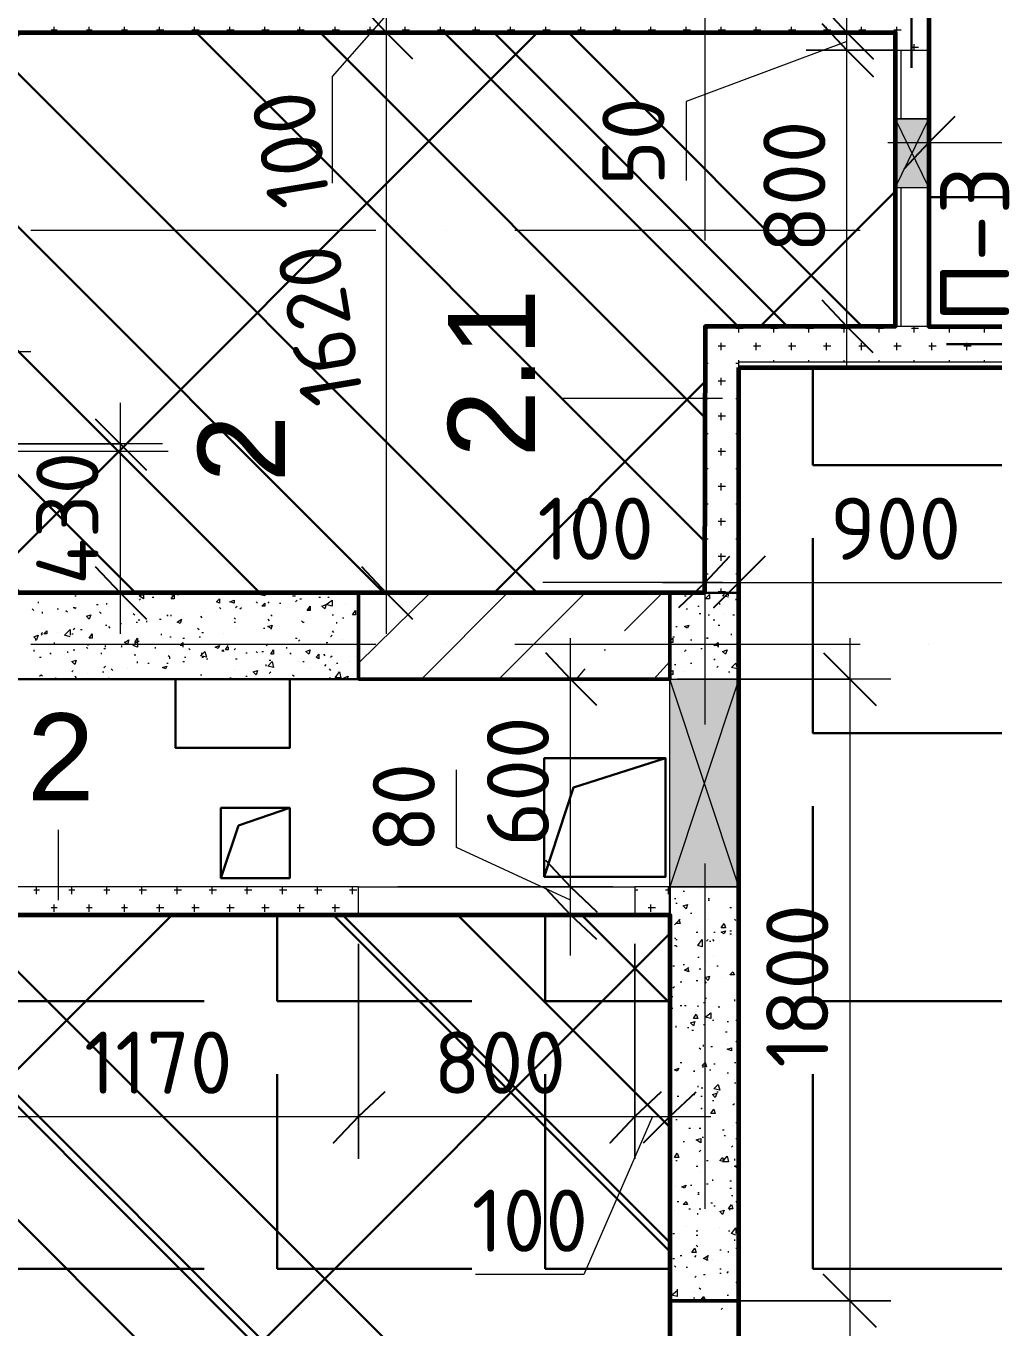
# Model space of a CAD drawing. Header units: millimetres. Extents: x -84737 to 172119, y -43083 to 59399.
# Drawn here: x 42692 to 45494, y 47901 to 51668 of the extents above; entities that cross this region are included whole.
import ezdxf

# ---------------------------------------------------------------- set-up
doc = ezdxf.new("R2010")
doc.units = ezdxf.units.MM
for name, color, linetype, lineweight in [('10) Плитка КР-3 300х300', 40, 'Continuous', 30), ('14) Плитка стены СТ-5.1', 3, 'Continuous', 60), ('17) Краска СТ-3.1 стена', 6, 'Continuous', 60), ('19) Краска ПТ-5 потолок', 161, 'Continuous', 30), ('20) Шпакл. баз. фин Стена', 40, 'Continuous', 60), ('22) Шпакл. баз. фин. Потолок', 102, 'Continuous', 30), ('3) Плинутс ПЛ-1', 6, 'Continuous', 30), ('9) Плитка КР-2 600х600', 110, 'Continuous', 30)]:
    doc.layers.add(name, color=color, linetype=linetype, lineweight=lineweight)
for name, color, linetype in [('PDF _Двери', 7, 'Continuous'), ('PDF _Марки', 7, 'Continuous'), ('PDF _Несущие колонны', 7, 'Continuous'), ('PDF _Обобщенные модели', 7, 'Continuous'), ('PDF _Обозначения', 7, 'Continuous'), ('PDF _Окна', 7, 'Continuous'), ('PDF _Оси', 7, 'Continuous'), ('PDF _Перекрытия', 7, 'Continuous'), ('PDF _Размеры-100', 7, 'Continuous'), ('PDF _Стены', 7, 'Continuous'), ('PDF _Текст', 7, 'Continuous'), ('PDF _Элементы узлов', 7, 'Continuous')]:
    doc.layers.add(name, color=color, linetype=linetype)
doc.styles.add('PDF GOSTCommon', font='arial.ttf')
doc.styles.add('PDF ISOCPEUR', font='isocpeur.ttf')
pattern_1 = [(0, (0, 0), (0, 775.335), [563.88, -211.455]), (90, (0, 0), (-775.335, 5e-14), [563.88, -211.455])]

msp = doc.modelspace()

# ---------------------------------------------------------------- hatches: boundary and pattern name
at = {"layer": '10) Плитка КР-3 300х300'}
h = msp.add_hatch(dxfattribs=at)
h.set_pattern_fill('ANGLE', color=256, scale=111)
h.set_pattern_definition(pattern_1)
h.paths.add_polyline_path([(47206.2, 50679.7), (44755.2, 50679.7), (44755.2, 45879.3), (46926.8, 45879.3), (46926.8, 46057.1), (47206.2, 46057.1)])
h.paths.add_polyline_path([(47206.2, 52876.7), (45305.5, 52876.7), (45305.5, 50798.3), (47206.2, 50798.3)])
h.paths.add_polyline_path([(50948.3, 52876.7), (47206.2, 52876.7), (47206.2, 51479.8), (50948.3, 51479.8)])
h.paths.add_polyline_path([(47544.8, 52978.3), (45305.5, 52978.3), (45305.5, 52876.7), (47544.8, 52876.7)])
h.paths.add_polyline_path([(52345.3, 55179.6), (50948.3, 55179.6), (50948.3, 45879.3), (52345.3, 45879.3)])
h.paths.add_polyline_path([(55905.4, 56678.2), (53695.7, 56678.2), (53695.7, 56504.6), (52197.1, 56504.6), (52197.1, 56678.2), (50948.3, 56678.2), (50948.3, 55179.6), (55808, 55179.6), (55808, 55327.8), (55905.4, 55327.8)])
h.paths.add_polyline_path([(55808, 52876.7), (55507.5, 52876.7), (55507.5, 51780.4), (54406.8, 51780.4), (54406.8, 52876.7), (54262.9, 52876.7), (53145.3, 52876.7), (53145.3, 51678.8), (52446.9, 51678.8), (52446.9, 50679.7), (52548.5, 50679.7), (52548.5, 49879.7), (55808, 49879.7)])
at = {"layer": '19) Краска ПТ-5 потолок'}
h = msp.add_hatch(dxfattribs=at)
h.set_pattern_fill('ANSI34', color=256, scale=80, angle=90)
h.paths.add_polyline_path([(42206.8, 51649.1), (45208.1, 51649.1), (45208.1, 50798.3), (44657.8, 50798.3), (44655.7, 50027.8), (42587.8, 50027.8), (42587.8, 50459.6), (42257.6, 50459.6), (42257.6, 50679.7), (42208.3, 50679.7)])
h = msp.add_hatch(dxfattribs=at)
h.set_pattern_fill('ANSI34', color=256, scale=80, angle=90)
h.paths.add_polyline_path([(22027.2, 47077.3), (10407.1, 47077.3), (10407.1, 45159.6), (12786.1, 45159.6), (12786.1, 44579.7), (22027.2, 44579.7)])
h.paths.add_polyline_path([(26785.3, 47077.3), (24503.6, 47077.3), (22027.2, 47077.3), (22027.2, 43580.7), (26785.3, 43580.7)])
h.paths.add_polyline_path([(34714, 47077.3), (26785.3, 47077.3), (26785.3, 44579.7), (34714, 44579.7)])
h.paths.add_polyline_path([(30256.5, 49778.1), (24503.6, 49778.1), (24503.6, 47077.3), (30256.5, 47077.3)])
h.paths.add_polyline_path([(44556.2, 47077.3), (39984.4, 47077.3), (34904.5, 47077.3), (34904.5, 44579.7), (44556.2, 44579.7)])
h.paths.add_polyline_path([(44556.2, 49096.5), (41457.5, 49096.5), (41457.5, 49778.1), (39984.4, 49778.1), (39984.4, 47077.3), (44556.2, 47077.3)])
at = {"layer": '22) Шпакл. баз. фин. Потолок'}
h = msp.add_hatch(dxfattribs=at)
h.set_pattern_fill('ANSI37', color=256, scale=333)
h.paths.add_polyline_path([(42206.8, 51649.1), (45208.1, 51649.1), (45208.1, 50798.3), (44657.8, 50798.3), (44655.7, 50027.8), (42587.8, 50027.8), (42587.8, 50459.6), (42257.6, 50459.6), (42257.6, 50679.7), (42208.3, 50679.7)])
h = msp.add_hatch(dxfattribs=at)
h.set_pattern_fill('ANSI37', color=256, scale=333)
h.paths.add_polyline_path([(22027.2, 47077.3), (10407.1, 47077.3), (10407.1, 45159.6), (12786.1, 45159.6), (12786.1, 44579.7), (22027.2, 44579.7)])
h.paths.add_polyline_path([(26785.3, 47077.3), (24503.6, 47077.3), (22027.2, 47077.3), (22027.2, 43580.7), (26785.3, 43580.7)])
h.paths.add_polyline_path([(34714, 47077.3), (26785.3, 47077.3), (26785.3, 44579.7), (34714, 44579.7)])
h.paths.add_polyline_path([(30256.5, 49778.1), (24503.6, 49778.1), (24503.6, 47077.3), (30256.5, 47077.3)])
h.paths.add_polyline_path([(44556.2, 47077.3), (39984.4, 47077.3), (34904.5, 47077.3), (34904.5, 44579.7), (44556.2, 44579.7)])
h.paths.add_polyline_path([(44556.2, 49096.5), (41457.5, 49096.5), (41457.5, 49778.1), (39984.4, 49778.1), (39984.4, 47077.3), (44556.2, 47077.3)])
at = {"layer": '9) Плитка КР-2 600х600'}
h = msp.add_hatch(dxfattribs=at)
h.set_pattern_fill('ANGLE', color=256, scale=111)
h.set_pattern_definition(pattern_1)
h.paths.add_polyline_path([(22027.2, 47077.3), (10407.1, 47077.3), (10407.1, 45159.6), (12786.1, 45159.6), (12786.1, 44579.7), (22027.2, 44579.7)])
h.paths.add_polyline_path([(26785.3, 47077.3), (24503.6, 47077.3), (22027.2, 47077.3), (22027.2, 43580.7), (26785.3, 43580.7)])
h.paths.add_polyline_path([(34714, 47077.3), (26785.3, 47077.3), (26785.3, 44579.7), (34714, 44579.7)])
h.paths.add_polyline_path([(30256.5, 49778.1), (24503.6, 49778.1), (24503.6, 47077.3), (30256.5, 47077.3)])
h.paths.add_polyline_path([(44556.2, 47077.3), (39984.4, 47077.3), (34904.5, 47077.3), (34904.5, 44579.7), (44556.2, 44579.7)])
h.paths.add_polyline_path([(44556.2, 49096.5), (41457.5, 49096.5), (41457.5, 49778.1), (39984.4, 49778.1), (39984.4, 47077.3), (44556.2, 47077.3)])

# ---------------------------------------------------------------- linework, layer by layer
at = {"layer": '10) Плитка КР-3 300х300'}
for points in [[(45305.5, 50798.3), (47206.2, 50798.3), (47206.2, 52876.7), (45305.5, 52876.7)], [(44755.2, 50679.7), (47206.2, 50679.7), (47206.2, 45879.3), (44755.2, 45879.3)]]:
    msp.add_lwpolyline(points, close=True, dxfattribs=at)
at = {"layer": '14) Плитка стены СТ-5.1'}
msp.add_lwpolyline([(47206.2, 52876.7), (45305.5, 52876.7), (45305.5, 50798.3), (47206.2, 50798.3), (47206.2, 51479.8)], dxfattribs=at)
for points in [[(42206.8, 51649.1), (45208.1, 51649.1), (45208.1, 50798.3), (44657.8, 50798.3), (44655.7, 50027.8), (42587.8, 50027.8), (42587.8, 50459.6), (42257.6, 50459.6), (42257.6, 50679.7), (42208.3, 50679.7)], [(44755.2, 50679.7), (47206.2, 50679.7), (47206.2, 45879.3), (44755.2, 45879.3)]]:
    msp.add_lwpolyline(points, close=True, dxfattribs=at)
at = {"layer": '17) Краска СТ-3.1 стена'}
msp.add_lwpolyline([(41355.9, 49778.1), (41457.5, 49778.1), (41457.5, 49096.5), (44556.2, 49096.5), (44556.2, 45680.3)], dxfattribs=at)
at = {"layer": '20) Шпакл. баз. фин Стена'}
msp.add_lwpolyline([(41355.9, 49778.1), (41457.5, 49778.1), (41457.5, 49096.5), (44556.2, 49096.5), (44556.2, 45680.3)], dxfattribs=at)
at = {"layer": '3) Плинутс ПЛ-1'}
msp.add_lwpolyline([(41355.9, 49778.1), (41457.5, 49778.1), (41457.5, 49096.5), (44556.2, 49096.5), (44556.2, 45680.3)], dxfattribs=at)
at = {"layer": '9) Плитка КР-2 600х600'}
for points in [[(41457.5, 49778.1), (39984.4, 49778.1), (39984.4, 47077.3), (44556.2, 47077.3), (44556.2, 49096.5)], [(41457.5, 49778.1), (41457.5, 49096.5), (44556.2, 49096.5)]]:
    msp.add_lwpolyline(points, dxfattribs=at)
at = {"layer": 'PDF _Двери', "lineweight": 18}
for points in [[(45225, 51399.4), (45225, 51598.3), (45305.5, 51598.3), (45305.5, 51399.4)], [(45305.5, 51200.4), (45305.5, 50798.3), (45225, 50798.3), (45225, 51200.4)]]:
    msp.add_lwpolyline(points, dxfattribs=at)
msp.add_lwpolyline([(43654.5, 49176.9), (44454.6, 49176.9), (44454.6, 49096.5), (43654.5, 49096.5)], close=True, dxfattribs=at)
at = {"layer": 'PDF _Марки', "lineweight": 9}
for points in [[(44708.6, 50590.8), (44247.2, 50590.8)], [(42545.4, 50438.4), (43104.2, 50438.4)], [(42786.7, 49138.8), (42786.7, 49342)]]:
    msp.add_lwpolyline(points, dxfattribs=at)
at = {"layer": 'PDF _Несущие колонны', "lineweight": 9}
for points in [[(43654.5, 49824.6), (43862, 50027.8)], [(43836.6, 49778.1), (44086.3, 50027.8)], [(44060.9, 49778.1), (44310.7, 50027.8)], [(44425, 49917.7), (44535, 50027.8)], [(44365.7, 49862.7), (44369.9, 49862.7)], [(44285.3, 49778.1), (44310.7, 49807.7)], [(44509.6, 49778.1), (44556.2, 49828.9)], [(44704.4, 47953.6), (44708.6, 47957.8)]]:
    msp.add_lwpolyline(points, dxfattribs=at)
at = {"layer": 'PDF _Несущие колонны', "lineweight": 50}
for points in [[(43654.5, 49778.1), (44556.2, 49778.1), (44556.2, 50027.8), (43654.5, 50027.8)], [(44755.2, 47077.3), (44755.2, 47978.9), (44556.2, 47978.9), (44556.2, 47077.3)]]:
    msp.add_lwpolyline(points, close=True, dxfattribs=at)
at = {"layer": 'PDF _Обобщенные модели', "lineweight": 30}
for points in [[(45254.7, 51826.9), (45254.7, 51547.5)], [(46605.1, 50747.5), (45356.3, 50747.5)], [(44543.5, 49549.5), (44192.1, 49549.5), (44192.1, 49206.6), (44543.5, 49206.6), (44543.5, 49549.5), (44276.8, 49464.8), (44192.1, 49206.6)], [(43455.6, 49405.5), (43256.6, 49405.5), (43256.6, 49202.3), (43455.6, 49202.3), (43455.6, 49405.5), (43307.4, 49354.7), (43256.6, 49202.3)]]:
    msp.add_lwpolyline(points, dxfattribs=at)
at = {"layer": 'PDF _Обозначения', "lineweight": 9}
for points in [[(43654.5, 50662.8), (43654.5, 50662.8)], [(44856.8, 49066.9), (44856.8, 49066.9)]]:
    msp.add_lwpolyline(points, dxfattribs=at)
at = {"layer": 'PDF _Окна', "color": 8, "true_color": 0x808080, "transparency": 33554559}
for points in [[(45305.5, 51200.4), (45305.5, 51399.4), (45208.1, 51200.4)], [(45305.5, 51399.4), (45208.1, 51200.4), (45208.1, 51399.4)], [(44556.2, 49778.1), (44556.2, 49176.9), (44755.2, 49778.1)], [(44556.2, 49176.9), (44755.2, 49778.1), (44755.2, 49176.9)]]:
    msp.add_solid(points, dxfattribs=at)
at = {"layer": 'PDF _Оси', "lineweight": 9}
for points in [[(44657.8, 51048), (44657.8, 52047)], [(42706.3, 51077.6), (43705.3, 51077.6)], [(43908.5, 51077.6), (43908.5, 51077.6)], [(44107.5, 51077.6), (45106.5, 51077.6)], [(45305.5, 51077.6), (45305.5, 51077.6)], [(44657.8, 50844.8), (44657.8, 50844.8)], [(44657.8, 49646.8), (44657.8, 50645.9)], [(42706.3, 49879.7), (43705.3, 49879.7)], [(43908.5, 49879.7), (43908.5, 49879.7)], [(44107.5, 49879.7), (45106.5, 49879.7)], [(45305.5, 49879.7), (45305.5, 49879.7)], [(44657.8, 49447.9), (44657.8, 49447.9)], [(44657.8, 48245.6), (44657.8, 49244.7)], [(44657.8, 48046.7), (44657.8, 48046.7)]]:
    msp.add_lwpolyline(points, dxfattribs=at)
at = {"layer": 'PDF _Перекрытия', "lineweight": 30}
for points in [[(45208.1, 51598.3), (45208.1, 51399.4)], [(45208.1, 51200.4), (45208.1, 50798.3)], [(43455.6, 49778.1), (43455.6, 49579.1), (43125.4, 49579.1), (43125.4, 49778.1)]]:
    msp.add_lwpolyline(points, dxfattribs=at)
for points in [[(44192.1, 49549.5), (44543.5, 49549.5), (44543.5, 49206.6), (44192.1, 49206.6)], [(43256.6, 49405.5), (43455.6, 49405.5), (43455.6, 49202.3), (43256.6, 49202.3)]]:
    msp.add_lwpolyline(points, close=True, dxfattribs=at)
at = {"layer": 'PDF _Размеры-100', "lineweight": 9}
for points in [[(43735, 53096.9), (43735, 51746.5), (43735, 51649.1), (44238.7, 51649.1), (43616.4, 51649.1), (44238.7, 51649.1), (43735, 51649.1), (43735, 49909.3)], [(45068.4, 50679.7), (45068.4, 51598.3), (45068.4, 51649.1), (45068.4, 51746.5), (45068.4, 51848.1), (45068.4, 52800.6), (45203.9, 52800.6), (44949.9, 52800.6), (45203.9, 52800.6), (45068.4, 52800.6), (45068.4, 53096.9)], [(45305.5, 51208.9), (45305.5, 51831.2), (45305.5, 51331.6)], [(43735, 51699.9), (43578.3, 51522.1), (43578.3, 51213.1)], [(45068.4, 51623.7), (44602.8, 51450.2), (44602.8, 51221.6)], [(45186.9, 51331.6), (47324.7, 51331.6)], [(45191.2, 50798.3), (44784.8, 50798.3), (45068.4, 50798.3)], [(42134.8, 50726.3), (42706.3, 50726.3)], [(42964.5, 50578.1), (42964.5, 49909.3)], [(44535, 50057.4), (44755.2, 50057.4), (45656.8, 50057.4), (47104.6, 50057.4), (47104.6, 50557), (47104.6, 49938.9), (47104.6, 50557), (47104.6, 50057.4), (47324.7, 50057.4)], [(44657.8, 49938.9), (44657.8, 50557), (44657.8, 50057.4)], [(43087.3, 50459.6), (42465, 50459.6), (42964.5, 50459.6)], [(44708.6, 50057.4), (44501.2, 50057.4), (44187.9, 50057.4)], [(43087.3, 50027.8), (42524.3, 50027.8), (42964.5, 50027.8)], [(43616.4, 50027.8), (44238.7, 50027.8), (43735, 50027.8)], [(44268.3, 48978), (44268.3, 49176.9), (43768.8, 49176.9), (44391.1, 49176.9), (43768.8, 49176.9), (44268.3, 49176.9), (44268.3, 49896.6)], [(45076.9, 49896.6), (45076.9, 47978.9), (45076.9, 47077.3), (45076.9, 45680.3), (45076.9, 44727.9), (44577.4, 44727.9), (45195.4, 44727.9), (44577.4, 44727.9), (45076.9, 44727.9), (45076.9, 42708.6)], [(44391.1, 49778.1), (43768.8, 49778.1), (44268.3, 49778.1)], [(45195.4, 49778.1), (44577.4, 49778.1), (45076.9, 49778.1)], [(44268.3, 49138.8), (43938.2, 49291.2), (43938.2, 49515.6)], [(44391.1, 49096.5), (43768.8, 49096.5), (44268.3, 49096.5)], [(41334.7, 48512.3), (41537.9, 48512.3), (41584.5, 48512.3), (42486.2, 48512.3), (43654.5, 48512.3), (44454.6, 48512.3), (44454.6, 49011.8), (44454.6, 48389.6), (44454.6, 49011.8), (44454.6, 48512.3), (44674.7, 48512.3)], [(44556.2, 48389.6), (44556.2, 49011.8), (44556.2, 48512.3)], [(44505.4, 48512.3), (44306.4, 48055.1), (43993.2, 48055.1)]]:
    msp.add_lwpolyline(points, dxfattribs=at)
at = {"layer": 'PDF _Размеры-100', "lineweight": 25}
for points in [[(43811.2, 51572.9), (43735, 51649.1), (43663, 51725.3), (43735, 51649.1)], [(44996.5, 51725.3), (45068.4, 51649.1), (45144.6, 51572.9), (45068.4, 51649.1)], [(44996.5, 51674.5), (45068.4, 51598.3), (45144.6, 51522.1), (45068.4, 51598.3)], [(44831.4, 50133.6), (44755.2, 50057.4), (44683.2, 49985.5), (44755.2, 50057.4)], [(44196.4, 49253.1), (44268.3, 49176.9), (44344.5, 49105), (44268.3, 49176.9)], [(43730.7, 48584.3), (43654.5, 48512.3), (43582.6, 48436.1), (43654.5, 48512.3)], [(44530.8, 48584.3), (44454.6, 48512.3), (44382.6, 48436.1), (44454.6, 48512.3)], [(45153.1, 47902.8), (45076.9, 47978.9), (45000.7, 48055.1), (45076.9, 47978.9)]]:
    msp.add_lwpolyline(points, close=True, dxfattribs=at)
at = {"layer": 'PDF _Размеры-100', "lineweight": 9}
for points in [[(45068.4, 51649.1), (44568.9, 51649.1), (45191.2, 51649.1), (44568.9, 51649.1)], [(45068.4, 51598.3), (45203.9, 51598.3), (44949.9, 51598.3), (45203.9, 51598.3)], [(44755.2, 50057.4), (44755.2, 50557), (44755.2, 49938.9), (44755.2, 50557)], [(43654.5, 48512.3), (43654.5, 49011.8), (43654.5, 48389.6), (43654.5, 49011.8)], [(45076.9, 47978.9), (44577.4, 47978.9), (45195.4, 47978.9), (44577.4, 47978.9)]]:
    msp.add_lwpolyline(points, close=True, dxfattribs=at)
at = {"layer": 'PDF _Размеры-100', "lineweight": 25}
for points in [[(45233.5, 51255.4), (45305.5, 51331.6), (45381.7, 51407.8)], [(45144.6, 50722.1), (45068.4, 50798.3), (44996.5, 50874.5)], [(42892.6, 50531.6), (42964.5, 50459.6), (43040.7, 50383.4)], [(44581.6, 49985.5), (44657.8, 50057.4), (44729.8, 50133.6)], [(42892.6, 50104), (42964.5, 50027.8), (43040.7, 49951.6)], [(43663, 50104), (43735, 50027.8), (43811.2, 49951.6)], [(44344.5, 49701.9), (44268.3, 49778.1), (44196.4, 49854.3)], [(45000.7, 49854.3), (45076.9, 49778.1), (45153.1, 49701.9)], [(44344.5, 49024.5), (44268.3, 49096.5), (44196.4, 49172.7)], [(44480, 48436.1), (44556.2, 48512.3), (44632.4, 48584.3)]]:
    msp.add_lwpolyline(points, dxfattribs=at)
at = {"layer": 'PDF _Стены', "lineweight": 18}
for points in [[(45305.5, 51598.3), (45305.5, 51826.9)], [(42206.8, 51649.1), (45208.1, 51649.1), (45208.1, 51598.3), (45225, 51598.3)], [(45225, 50798.3), (44657.8, 50798.3), (44657.8, 50027.8)], [(45656.8, 50798.3), (45305.5, 50798.3)], [(44755.2, 50027.8), (44755.2, 50696.7), (45656.8, 50696.7), (45656.8, 50717.8)], [(43654.5, 49176.9), (42486.2, 49176.9)], [(44556.2, 49176.9), (44454.6, 49176.9)], [(42486.2, 49096.5), (43654.5, 49096.5)], [(44454.6, 49096.5), (44556.2, 49096.5)]]:
    msp.add_lwpolyline(points, dxfattribs=at)
at = {"layer": 'PDF _Стены', "lineweight": 9}
for points in [[(42765.6, 51657.6), (42782.5, 51657.6)], [(42774, 51649.1), (42774, 51666.1)], [(42867.2, 51657.6), (42884.1, 51657.6)], [(42875.6, 51649.1), (42875.6, 51666.1)], [(42968.8, 51657.6), (42985.7, 51657.6)], [(42977.2, 51649.1), (42977.2, 51666.1)], [(43070.4, 51657.6), (43091.5, 51657.6)], [(43078.8, 51649.1), (43078.8, 51666.1)], [(43171.9, 51657.6), (43193.1, 51657.6)], [(43180.4, 51649.1), (43180.4, 51666.1)], [(43273.5, 51657.6), (43294.7, 51657.6)], [(43282, 51649.1), (43282, 51666.1)], [(43375.1, 51657.6), (43396.3, 51657.6)], [(43383.6, 51649.1), (43383.6, 51666.1)], [(43476.7, 51657.6), (43497.9, 51657.6)], [(43485.2, 51649.1), (43485.2, 51666.1)], [(43578.3, 51657.6), (43599.5, 51657.6)], [(43586.8, 51649.1), (43586.8, 51666.1)], [(43679.9, 51657.6), (43701.1, 51657.6)], [(43688.4, 51649.1), (43688.4, 51666.1)], [(43781.5, 51657.6), (43802.7, 51657.6)], [(43790, 51649.1), (43790, 51666.1)], [(43883.1, 51657.6), (43904.3, 51657.6)], [(43891.6, 51649.1), (43891.6, 51666.1)], [(43984.7, 51657.6), (44005.9, 51657.6)], [(43993.2, 51649.1), (43993.2, 51666.1)], [(44086.3, 51657.6), (44107.5, 51657.6)], [(44094.8, 51649.1), (44094.8, 51666.1)], [(44187.9, 51657.6), (44209.1, 51657.6)], [(44196.4, 51649.1), (44196.4, 51666.1)], [(44289.5, 51657.6), (44310.7, 51657.6)], [(44298, 51649.1), (44298, 51666.1)], [(44391.1, 51657.6), (44412.3, 51657.6)], [(44399.6, 51649.1), (44399.6, 51666.1)], [(44492.7, 51657.6), (44513.9, 51657.6)], [(44501.2, 51649.1), (44501.2, 51666.1)], [(44594.3, 51657.6), (44615.5, 51657.6)], [(44602.8, 51649.1), (44602.8, 51666.1)], [(44695.9, 51657.6), (44717.1, 51657.6)], [(44704.4, 51649.1), (44704.4, 51666.1)], [(44797.5, 51657.6), (44818.7, 51657.6)], [(44806, 51649.1), (44806, 51666.1)], [(44899.1, 51657.6), (44920.3, 51657.6)], [(44907.6, 51649.1), (44907.6, 51666.1)], [(45000.7, 51657.6), (45021.9, 51657.6)], [(45009.2, 51649.1), (45009.2, 51666.1)], [(45102.3, 51657.6), (45123.4, 51657.6)], [(45110.7, 51649.1), (45110.7, 51666.1)], [(45203.9, 51657.6), (45208.1, 51657.6), (45225, 51657.6)], [(45212.3, 51644.9), (45212.3, 51666.1)], [(45305.5, 51657.6), (45305.5, 51657.6)], [(45254.7, 51606.8), (45275.8, 51606.8)], [(45263.1, 51598.3), (45263.1, 51615.3)], [(44657.8, 50794), (44666.3, 50794)], [(44746.7, 50794), (44755.2, 50794), (44767.9, 50794)], [(44755.2, 50781.3), (44755.2, 50798.3)], [(44848.3, 50794), (44869.5, 50794)], [(44856.8, 50781.3), (44856.8, 50798.3)], [(44949.9, 50794), (44971.1, 50794)], [(44958.4, 50781.3), (44958.4, 50798.3)], [(45051.5, 50794), (45072.7, 50794)], [(45060, 50781.3), (45060, 50798.3)], [(45153.1, 50794), (45174.2, 50794)], [(45161.5, 50781.3), (45161.5, 50798.3)], [(45254.7, 50794), (45275.8, 50794)], [(45263.1, 50781.3), (45263.1, 50798.3)], [(45356.3, 50794), (45377.4, 50794)], [(45364.7, 50781.3), (45364.7, 50798.3)], [(45457.9, 50794), (45479, 50794)], [(45466.3, 50781.3), (45466.3, 50798.3)], [(44704.4, 50730.5), (44704.4, 50751.7)], [(44806, 50730.5), (44806, 50751.7)], [(44907.6, 50730.5), (44907.6, 50751.7)], [(45009.2, 50730.5), (45009.2, 50751.7)], [(45110.7, 50730.5), (45110.7, 50751.7)], [(45212.3, 50730.5), (45212.3, 50751.7)], [(45313.9, 50730.5), (45313.9, 50751.7)], [(45415.5, 50730.5), (45415.5, 50751.7)], [(44695.9, 50743.2), (44717.1, 50743.2)], [(44797.5, 50743.2), (44818.7, 50743.2)], [(44899.1, 50743.2), (44920.3, 50743.2)], [(45000.7, 50743.2), (45021.9, 50743.2)], [(45102.3, 50743.2), (45123.4, 50743.2)], [(45203.9, 50743.2), (45225, 50743.2)], [(45305.5, 50743.2), (45326.6, 50743.2)], [(45407.1, 50743.2), (45428.2, 50743.2)], [(44657.8, 50692.4), (44666.3, 50692.4)], [(44746.7, 50692.4), (44755.2, 50692.4)], [(44755.2, 50679.7), (44755.2, 50700.9)], [(44856.8, 50696.7), (44856.8, 50700.9)], [(44958.4, 50696.7), (44958.4, 50700.9)], [(45060, 50696.7), (45060, 50700.9)], [(45161.5, 50696.7), (45161.5, 50700.9)], [(45263.1, 50696.7), (45263.1, 50700.9)], [(45364.7, 50696.7), (45364.7, 50700.9)], [(45466.3, 50696.7), (45466.3, 50700.9)], [(44695.9, 50641.6), (44717.1, 50641.6)], [(44704.4, 50628.9), (44704.4, 50650.1)], [(44755.2, 50578.1), (44755.2, 50599.3)], [(44657.8, 50590.8), (44666.3, 50590.8)], [(44746.7, 50590.8), (44755.2, 50590.8)], [(44695.9, 50540), (44717.1, 50540)], [(44704.4, 50527.3), (44704.4, 50548.5)], [(44657.8, 50489.2), (44666.3, 50489.2)], [(44746.7, 50489.2), (44755.2, 50489.2)], [(44755.2, 50476.5), (44755.2, 50497.7)], [(44695.9, 50438.4), (44717.1, 50438.4)], [(44704.4, 50425.7), (44704.4, 50446.9)], [(44657.8, 50387.6), (44666.3, 50387.6)], [(44746.7, 50387.6), (44755.2, 50387.6)], [(44755.2, 50374.9), (44755.2, 50396.1)], [(44695.9, 50336.8), (44717.1, 50336.8)], [(44704.4, 50324.1), (44704.4, 50345.3)], [(44657.8, 50286), (44666.3, 50286)], [(44746.7, 50286), (44755.2, 50286)], [(44755.2, 50273.3), (44755.2, 50294.5)], [(44695.9, 50235.2), (44717.1, 50235.2)], [(44704.4, 50222.5), (44704.4, 50243.7)], [(44657.8, 50184.4), (44666.3, 50184.4)], [(44746.7, 50184.4), (44755.2, 50184.4)], [(44755.2, 50171.7), (44755.2, 50192.9)], [(44695.9, 50133.6), (44717.1, 50133.6)], [(44704.4, 50120.9), (44704.4, 50142.1)], [(44657.8, 50082.8), (44666.3, 50082.8)], [(44746.7, 50082.8), (44755.2, 50082.8)], [(44755.2, 50070.1), (44755.2, 50091.3)], [(44704.4, 50027.8), (44704.4, 50040.5)], [(42727.5, 50002.4), (42727.5, 49998.2)], [(42765.6, 50027.8), (42765.6, 50027.8)], [(42765.6, 50027.8), (42769.8, 50027.8)], [(42833.3, 50019.3), (42837.5, 50019.3)], [(42926.4, 49993.9), (42926.4, 49998.2)], [(42989.9, 50027.8), (42989.9, 50023.6), (42981.5, 50023.6), (42985.7, 50027.8)], [(43015.3, 50010.9), (43015.3, 50010.9)], [(43019.6, 50006.6), (43023.8, 50010.9)], [(43057.7, 50015.1), (43061.9, 50015.1)], [(43112.7, 50023.6), (43116.9, 50023.6)], [(43129.6, 50023.6), (43133.9, 50023.6)], [(43273.5, 50027.8), (43277.8, 50027.8)], [(43358.2, 50002.4), (43362.4, 49998.2)], [(43383.6, 50027.8), (43383.6, 50019.3), (43366.7, 50023.6), (43370.9, 50027.8)], [(43370.9, 50023.6), (43375.1, 50023.6)], [(43392.1, 49998.2), (43396.3, 50002.4)], [(43425.9, 49998.2), (43430.2, 49998.2)], [(43464, 50019.3), (43468.3, 50019.3), (43472.5, 50019.3)], [(43472.5, 50002.4), (43476.7, 50006.6)], [(43485.2, 50010.9), (43489.4, 50010.9)], [(43540.2, 50015.1), (43544.5, 50015.1)], [(43565.6, 50015.1), (43569.9, 50015.1)], [(43582.6, 50023.6), (43582.6, 50027.8)], [(43616.4, 49998.2), (43616.4, 49998.2)], [(44598.5, 50019.3), (44602.8, 50019.3)], [(44695.9, 50032), (44717.1, 50032)], [(44700.1, 49993.9), (44700.1, 49998.2)], [(44725.5, 50015.1), (44708.6, 50019.3), (44717.1, 50027.8)], [(44725.5, 50019.3), (44725.5, 50027.8)], [(44746.7, 50010.9), (44746.7, 50006.6)], [(42710.5, 49981.2), (42714.8, 49977)], [(42740.2, 49968.5), (42740.2, 49972.8)], [(42782.5, 49981.2), (42786.7, 49981.2)], [(42807.9, 49977), (42812.1, 49972.8)], [(42829.1, 49985.5), (42833.3, 49985.5)], [(42833.3, 49981.2), (42837.5, 49985.5)], [(42896.8, 49993.9), (42901, 49993.9)], [(42905.3, 49972.8), (42909.5, 49968.5)], [(43002.6, 49968.5), (43006.9, 49964.3)], [(43100, 49964.3), (43104.2, 49960.1)], [(43112.7, 49960.1), (43112.7, 49964.3)], [(43146.6, 49964.3), (43146.6, 49964.3)], [(43197.3, 49968.5), (43197.3, 49968.5)], [(43197.3, 49960.1), (43201.6, 49955.8)], [(43205.8, 49972.8), (43205.8, 49972.8)], [(43243.9, 49972.8), (43243.9, 49972.8)], [(43252.4, 49985.5), (43256.6, 49981.2)], [(43298.9, 49985.5), (43303.2, 49989.7)], [(43311.6, 49981.2), (43315.9, 49985.5)], [(43400.5, 49964.3), (43404.8, 49960.1)], [(43510.6, 49981.2), (43510.6, 49977)], [(43578.3, 49964.3), (43582.6, 49964.3)], [(43654.5, 49964.3), (43654.5, 49964.3)], [(44602.8, 49993.9), (44602.8, 49993.9)], [(44602.8, 49981.2), (44607, 49981.2)], [(44636.6, 49989.7), (44640.9, 49989.7)], [(44640.9, 49968.5), (44645.1, 49968.5)], [(44666.3, 49964.3), (44670.5, 49964.3)], [(44700.1, 49989.7), (44700.1, 49989.7)], [(44712.8, 49968.5), (44712.8, 49968.5)], [(44738.2, 49964.3), (44742.5, 49964.3)], [(44755.2, 49985.5), (44750.9, 49989.7), (44755.2, 49989.7)], [(42820.6, 49900.8), (42803.7, 49905.1), (42820.6, 49922), (42820.6, 49905.1)], [(42829.1, 49922), (42833.3, 49926.2)], [(42850.2, 49922), (42854.5, 49922)], [(42922.2, 49934.7), (42926.4, 49934.7)], [(42930.7, 49930.4), (42934.9, 49926.2)], [(42964.5, 49938.9), (42968.8, 49938.9)], [(43011.1, 49943.1), (43015.3, 49943.1)], [(43019.6, 49947.4), (43019.6, 49951.6)], [(43040.7, 49947.4), (43040.7, 49943.1)], [(43078.8, 49951.6), (43083.1, 49951.6)], [(43188.9, 49926.2), (43193.1, 49922)], [(43294.7, 49955.8), (43298.9, 49951.6)], [(43294.7, 49943.1), (43298.9, 49943.1)], [(43298.9, 49926.2), (43298.9, 49926.2)], [(43379.4, 49926.2), (43383.6, 49926.2)], [(43392.1, 49951.6), (43396.3, 49947.4)], [(43392.1, 49938.9), (43392.1, 49938.9)], [(43400.5, 49926.2), (43392.1, 49930.4), (43404.8, 49934.7), (43400.5, 49922)], [(43425.9, 49930.4), (43425.9, 49930.4)], [(43485.2, 49951.6), (43485.2, 49951.6)], [(43489.4, 49947.4), (43493.7, 49943.1), (43497.9, 49943.1)], [(43591, 49943.1), (43591, 49938.9)], [(43608, 49955.8), (43612.2, 49955.8)], [(44573.1, 49930.4), (44577.4, 49930.4)], [(44602.8, 49922), (44602.8, 49922)], [(44683.2, 49951.6), (44683.2, 49947.4)], [(44695.9, 49934.7), (44700.1, 49934.7)], [(42719, 49892.4), (42723.2, 49892.4)], [(42735.9, 49909.3), (42740.2, 49913.5)], [(42735.9, 49905.1), (42740.2, 49909.3)], [(42774, 49883.9), (42774, 49879.7)], [(42782.5, 49913.5), (42782.5, 49913.5)], [(42824.8, 49909.3), (42829.1, 49909.3)], [(42977.2, 49888.1), (42977.2, 49888.1)], [(43015.3, 49888.1), (43019.6, 49888.1)], [(43083.1, 49909.3), (43083.1, 49905.1)], [(43108.5, 49900.8), (43112.7, 49900.8)], [(43146.6, 49875.4), (43138.1, 49875.4), (43146.6, 49883.9), (43146.6, 49871.2)], [(43146.6, 49896.6), (43150.8, 49896.6)], [(43193.1, 49900.8), (43197.3, 49900.8)], [(43201.6, 49913.5), (43205.8, 49913.5)], [(43265.1, 49909.3), (43265.1, 49909.3)], [(43472.5, 49896.6), (43476.7, 49896.6)], [(43481, 49888.1), (43485.2, 49892.4)], [(43561.4, 49883.9), (43565.6, 49883.9)], [(43574.1, 49900.8), (43578.3, 49905.1)], [(43578.3, 49917.7), (43582.6, 49913.5)], [(43608, 49892.4), (43608, 49892.4)], [(43654.5, 49913.5), (43654.5, 49917.7)], [(43654.5, 49913.5), (43654.5, 49913.5)], [(44556.2, 49888.1), (44564.7, 49896.6), (44564.7, 49883.9), (44556.2, 49883.9)], [(44564.7, 49900.8), (44568.9, 49900.8)], [(44615.5, 49892.4), (44619.7, 49892.4)], [(44734, 49905.1), (44734, 49909.3)], [(44750.9, 49888.1), (44755.2, 49883.9)], [(42714.8, 49862.7), (42714.8, 49858.5)], [(42735.9, 49850), (42735.9, 49850)], [(42761.3, 49854.3), (42765.6, 49850)], [(42803.7, 49850), (42803.7, 49850)], [(42812.1, 49858.5), (42812.1, 49854.3)], [(42829.1, 49862.7), (42833.3, 49862.7)], [(42867.2, 49871.2), (42871.4, 49867)], [(42871.4, 49879.7), (42871.4, 49875.4)], [(42909.5, 49854.3), (42909.5, 49850)], [(42918, 49867), (42922.2, 49867)], [(42922.2, 49871.2), (42922.2, 49875.4)], [(42964.5, 49871.2), (42964.5, 49871.2)], [(42968.8, 49875.4), (42968.8, 49871.2)], [(43006.9, 49850), (43006.9, 49845.8)], [(43032.3, 49879.7), (43036.5, 49879.7)], [(43066.1, 49871.2), (43066.1, 49867)], [(43108.5, 49837.3), (43108.5, 49841.6), (43104.2, 49845.8)], [(43163.5, 49867), (43167.7, 49862.7)], [(43201.6, 49850), (43201.6, 49854.3)], [(43260.8, 49858.5), (43260.8, 49862.7), (43265.1, 49858.5)], [(43277.8, 49871.2), (43277.8, 49862.7), (43269.3, 49862.7), (43277.8, 49875.4)], [(43294.7, 49862.7), (43298.9, 49867)], [(43328.6, 49854.3), (43332.8, 49854.3)], [(43358.2, 49858.5), (43362.4, 49854.3)], [(43366.7, 49879.7), (43366.7, 49879.7)], [(43375.1, 49858.5), (43379.4, 49858.5)], [(43387.8, 49875.4), (43392.1, 49879.7)], [(43447.1, 49867), (43447.1, 49871.2)], [(43455.6, 49854.3), (43459.8, 49850)], [(43552.9, 49850), (43557.2, 49845.8)], [(43574.1, 49841.6), (43578.3, 49845.8)], [(43650.3, 49845.8), (43654.5, 49841.6)], [(44598.5, 49858.5), (44602.8, 49862.7)], [(44645.1, 49867), (44649.3, 49867)], [(42731.7, 49841.6), (42735.9, 49841.6)], [(42918, 49811.9), (42922.2, 49816.2)], [(42939.1, 49807.7), (42943.4, 49803.5)], [(42985.7, 49807.7), (42985.7, 49807.7)], [(43015.3, 49824.6), (43015.3, 49828.9)], [(43045, 49824.6), (43049.2, 49824.6)], [(43100, 49824.6), (43104.2, 49824.6)], [(43146.6, 49828.9), (43150.8, 49828.9)], [(43150.8, 49841.6), (43155, 49841.6)], [(43201.6, 49841.6), (43205.8, 49841.6)], [(43214.3, 49837.3), (43218.5, 49837.3)], [(43298.9, 49837.3), (43303.2, 49837.3)], [(43387.8, 49816.2), (43387.8, 49820.4)], [(43396.3, 49833.1), (43400.5, 49833.1)], [(43481, 49828.9), (43481, 49828.9)], [(43493.7, 49828.9), (43497.9, 49828.9)], [(43514.8, 49811.9), (43514.8, 49811.9)], [(43557.2, 49816.2), (43561.4, 49820.4)], [(43569.9, 49807.7), (43574.1, 49803.5)], [(43591, 49824.6), (43595.3, 49824.6)], [(43629.1, 49828.9), (43629.1, 49828.9)], [(44568.9, 49820.4), (44573.1, 49820.4)], [(44615.5, 49824.6), (44619.7, 49824.6)], [(44683.2, 49833.1), (44687.4, 49837.3)], [(44691.7, 49811.9), (44695.9, 49816.2)], [(42731.7, 49786.5), (42735.9, 49790.8), (42740.2, 49786.5)], [(42774, 49778.1), (42778.3, 49782.3), (42778.3, 49778.1)], [(42824.8, 49799.2), (42829.1, 49803.5)], [(42833.3, 49786.5), (42837.5, 49782.3)], [(42833.3, 49786.5), (42833.3, 49786.5)], [(42871.4, 49795), (42871.4, 49795)], [(42913.7, 49799.2), (42918, 49799.2)], [(42930.7, 49782.3), (42934.9, 49778.1)], [(43104.2, 49778.1), (43108.5, 49778.1)], [(43197.3, 49790.8), (43201.6, 49790.8)], [(43282, 49782.3), (43286.2, 49782.3)], [(43294.7, 49803.5), (43294.7, 49803.5)], [(43328.6, 49786.5), (43332.8, 49786.5)], [(43396.3, 49795), (43400.5, 49799.2)], [(43464, 49790.8), (43468.3, 49786.5)], [(43569.9, 49782.3), (43574.1, 49782.3)], [(43616.4, 49778.1), (43612.2, 49782.3), (43624.9, 49786.5), (43620.7, 49778.1)], [(44556.2, 49799.2), (44564.7, 49803.5), (44564.7, 49790.8), (44556.2, 49795)], [(44568.9, 49782.3), (44568.9, 49782.3)], [(44598.5, 49799.2), (44598.5, 49799.2)], [(44628.2, 49803.5), (44628.2, 49803.5)], [(44666.3, 49778.1), (44666.3, 49778.1)], [(44725.5, 49799.2), (44729.8, 49799.2)], [(42714.8, 49168.5), (42731.7, 49168.5)], [(42723.2, 49155.8), (42723.2, 49176.9)], [(42816.4, 49168.5), (42833.3, 49168.5)], [(42824.8, 49155.8), (42824.8, 49176.9)], [(42918, 49168.5), (42934.9, 49168.5)], [(42926.4, 49155.8), (42926.4, 49176.9)], [(43019.6, 49168.5), (43040.7, 49168.5)], [(43028, 49155.8), (43028, 49176.9)], [(43121.2, 49168.5), (43142.3, 49168.5)], [(43129.6, 49155.8), (43129.6, 49176.9)], [(43222.7, 49168.5), (43243.9, 49168.5)], [(43231.2, 49155.8), (43231.2, 49176.9)], [(43324.3, 49168.5), (43345.5, 49168.5)], [(43332.8, 49155.8), (43332.8, 49176.9)], [(43425.9, 49168.5), (43447.1, 49168.5)], [(43434.4, 49155.8), (43434.4, 49176.9)], [(43527.5, 49168.5), (43548.7, 49168.5)], [(43536, 49155.8), (43536, 49176.9)], [(43629.1, 49168.5), (43650.3, 49168.5)], [(43637.6, 49155.8), (43637.6, 49176.9)], [(44454.6, 49168.5), (44463.1, 49168.5)], [(44543.5, 49168.5), (44556.2, 49168.5)], [(44552, 49155.8), (44552, 49176.9)], [(44645.1, 49172.7), (44645.1, 49172.7)], [(44666.3, 49172.7), (44666.3, 49172.7)], [(44746.7, 49176.9), (44755.2, 49172.7)], [(44568.9, 49143.1), (44573.1, 49143.1)], [(44573.1, 49130.4), (44577.4, 49130.4)], [(44594.3, 49164.2), (44598.5, 49164.2)], [(44666.3, 49143.1), (44670.5, 49143.1)], [(44666.3, 49138.8), (44670.5, 49138.8)], [(42765.6, 49117.7), (42782.5, 49117.7)], [(42774, 49105), (42774, 49126.1)], [(42867.2, 49117.7), (42884.1, 49117.7)], [(42875.6, 49105), (42875.6, 49126.1)], [(42968.8, 49117.7), (42985.7, 49117.7)], [(42977.2, 49105), (42977.2, 49126.1)], [(43070.4, 49117.7), (43091.5, 49117.7)], [(43078.8, 49105), (43078.8, 49126.1)], [(43171.9, 49117.7), (43193.1, 49117.7)], [(43180.4, 49105), (43180.4, 49126.1)], [(43273.5, 49117.7), (43294.7, 49117.7)], [(43282, 49105), (43282, 49126.1)], [(43375.1, 49117.7), (43396.3, 49117.7)], [(43383.6, 49105), (43383.6, 49126.1)], [(43476.7, 49117.7), (43497.9, 49117.7)], [(43485.2, 49105), (43485.2, 49126.1)], [(43578.3, 49117.7), (43599.5, 49117.7)], [(43586.8, 49105), (43586.8, 49126.1)], [(44492.7, 49117.7), (44513.9, 49117.7)], [(44501.2, 49105), (44501.2, 49126.1)], [(44615.5, 49100.7), (44619.7, 49100.7)], [(44729.8, 49117.7), (44734, 49117.7)], [(44568.9, 49066.9), (44573.1, 49071.1)], [(44581.6, 49083.8), (44585.8, 49071.1), (44573.1, 49071.1), (44585.8, 49083.8)], [(44636.6, 49062.6), (44636.6, 49062.6)], [(44666.3, 49083.8), (44666.3, 49083.8)], [(44742.5, 49083.8), (44746.7, 49079.6)], [(44568.9, 49028.8), (44573.1, 49028.8)], [(44573.1, 49024.5), (44577.4, 49024.5)], [(44632.4, 49045.7), (44636.6, 49045.7)], [(44662, 49020.3), (44666.3, 49024.5)], [(44670.5, 49020.3), (44674.7, 49020.3)], [(44679, 49024.5), (44683.2, 49020.3)], [(44683.2, 49045.7), (44687.4, 49045.7)], [(44729.8, 49049.9), (44734, 49049.9)], [(44729.8, 49041.5), (44734, 49041.5)], [(44556.2, 48990.7), (44560.4, 48990.7), (44560.4, 48982.2), (44556.2, 48982.2)], [(44568.9, 49007.6), (44573.1, 49007.6), (44577.4, 49003.4)], [(44750.9, 48986.4), (44755.2, 48990.7)], [(44564.7, 48948.3), (44568.9, 48948.3)], [(44594.3, 48952.6), (44598.5, 48952.6)], [(44607, 48944.1), (44611.2, 48931.4), (44598.5, 48935.7), (44611.2, 48944.1)], [(44636.6, 48973.7), (44640.9, 48973.7)], [(44662, 48961), (44662, 48961)], [(44683.2, 48978), (44683.2, 48978)], [(44691.7, 48948.3), (44695.9, 48948.3)], [(44750.9, 48961), (44750.9, 48956.8)], [(44755.2, 48973.7), (44755.2, 48973.7)], [(44632.4, 48906), (44636.6, 48906)], [(44640.9, 48939.9), (44645.1, 48939.9)], [(44704.4, 48914.5), (44704.4, 48914.5)], [(44755.2, 48910.3), (44755.2, 48914.5)], [(44564.7, 48884.9), (44568.9, 48889.1)], [(44585.8, 48901.8), (44590.1, 48901.8)], [(44657.8, 48897.6), (44662, 48901.8)], [(44560.4, 48859.5), (44564.7, 48859.5)], [(44585.8, 48834.1), (44590.1, 48834.1)], [(44598.5, 48834.1), (44602.8, 48834.1)], [(44636.6, 48834.1), (44636.6, 48829.8)], [(44653.6, 48842.5), (44657.8, 48842.5)], [(44657.8, 48855.2), (44662, 48855.2)], [(44657.8, 48838.3), (44657.8, 48838.3)], [(44695.9, 48829.8), (44700.1, 48829.8)], [(44742.5, 48851), (44742.5, 48846.8)], [(44750.9, 48851), (44755.2, 48855.2)], [(44755.2, 48851), (44755.2, 48851)], [(44560.4, 48825.6), (44564.7, 48825.6)], [(44679, 48791.7), (44683.2, 48791.7)], [(44746.7, 48791.7), (44750.9, 48791.7)], [(44560.4, 48762.1), (44560.4, 48766.3)], [(44573.1, 48774.8), (44573.1, 48770.6)], [(44607, 48770.6), (44611.2, 48770.6)], [(44619.7, 48762.1), (44623.9, 48762.1)], [(44653.6, 48779), (44657.8, 48779)], [(44717.1, 48757.9), (44721.3, 48757.9)], [(44721.3, 48787.5), (44725.5, 48787.5)], [(44653.6, 48715.5), (44653.6, 48719.8)], [(44674.7, 48715.5), (44679, 48715.5)], [(44721.3, 48719.8), (44721.3, 48719.8)], [(44746.7, 48728.2), (44750.9, 48732.5)], [(44750.9, 48728.2), (44750.9, 48728.2)], [(44556.2, 48702.8), (44560.4, 48702.8)], [(44556.2, 48698.6), (44560.4, 48698.6)], [(44640.9, 48711.3), (44645.1, 48707.1)], [(44556.2, 48643.6), (44556.2, 48643.6)], [(44585.8, 48669), (44590.1, 48669)], [(44649.3, 48656.3), (44653.6, 48656.3)], [(44670.5, 48647.8), (44674.7, 48647.8)], [(44683.2, 48664.7), (44687.4, 48664.7)], [(44721.3, 48639.3), (44725.5, 48639.3)], [(44742.5, 48669), (44746.7, 48669)], [(44742.5, 48656.3), (44742.5, 48656.3)], [(44742.5, 48618.2), (44742.5, 48618.2)], [(44742.5, 48609.7), (44746.7, 48609.7)], [(44577.4, 48571.6), (44581.6, 48571.6)], [(44623.9, 48575.8), (44628.2, 48575.8)], [(44636.6, 48601.2), (44636.6, 48597)], [(44645.1, 48571.6), (44649.3, 48571.6)], [(44649.3, 48592.8), (44649.3, 48597)], [(44691.7, 48584.3), (44695.9, 48584.3)], [(44746.7, 48567.4), (44746.7, 48567.4)], [(44573.1, 48542), (44573.1, 48542)], [(44645.1, 48533.5), (44649.3, 48537.7)], [(44679, 48558.9), (44683.2, 48558.9)], [(44738.2, 48546.2), (44742.5, 48550.4)], [(44573.1, 48503.9), (44577.4, 48503.9)], [(44645.1, 48512.3), (44649.3, 48512.3)], [(44746.7, 48495.4), (44750.9, 48495.4)], [(44611.2, 48478.5), (44615.5, 48478.5)], [(44640.9, 48478.5), (44645.1, 48478.5)], [(44645.1, 48474.2), (44645.1, 48474.2)], [(44649.3, 48453.1), (44653.6, 48453.1)], [(44708.6, 48474.2), (44712.8, 48474.2)], [(44712.8, 48457.3), (44717.1, 48457.3)], [(44738.2, 48486.9), (44738.2, 48486.9)], [(44594.3, 48440.4), (44598.5, 48440.4)], [(44640.9, 48410.7), (44645.1, 48415)], [(44734, 48423.4), (44738.2, 48427.7)], [(44746.7, 48448.8), (44750.9, 48448.8)], [(44573.1, 48385.3), (44577.4, 48385.3)], [(44662, 48385.3), (44666.3, 48385.3)], [(44674.7, 48381.1), (44674.7, 48381.1)], [(44708.6, 48389.6), (44712.8, 48389.6)], [(44742.5, 48389.6), (44742.5, 48385.3)], [(44632.4, 48368.4), (44636.6, 48368.4)], [(44640.9, 48351.5), (44640.9, 48351.5)], [(44734, 48364.2), (44734, 48364.2)], [(44573.1, 48309.1), (44573.1, 48309.1)], [(44615.5, 48313.4), (44619.7, 48313.4)], [(44662, 48317.6), (44666.3, 48317.6)], [(44679, 48330.3), (44679, 48326.1)], [(44729.8, 48326.1), (44734, 48326.1)], [(44729.8, 48304.9), (44734, 48304.9)], [(44577.4, 48266.8), (44581.6, 48266.8)], [(44636.6, 48292.2), (44640.9, 48292.2)], [(44636.6, 48288), (44640.9, 48288)], [(44674.7, 48262.6), (44679, 48262.6)], [(44734, 48283.7), (44738.2, 48283.7)], [(44746.7, 48266.8), (44750.9, 48262.6)], [(44568.9, 48241.4), (44568.9, 48241.4)], [(44611.2, 48245.6), (44615.5, 48245.6)], [(44636.6, 48228.7), (44636.6, 48232.9)], [(44640.9, 48245.6), (44645.1, 48245.6)], [(44683.2, 48254.1), (44687.4, 48254.1)], [(44729.8, 48241.4), (44729.8, 48245.6)], [(44602.8, 48194.8), (44602.8, 48194.8)], [(44700.1, 48190.6), (44700.1, 48190.6)], [(44746.7, 48169.4), (44734, 48173.7), (44746.7, 48190.6), (44746.7, 48173.7)], [(44750.9, 48199.1), (44755.2, 48199.1)], [(44556.2, 48182.1), (44556.2, 48182.1)], [(44556.2, 48177.9), (44556.2, 48182.1)], [(44564.7, 48173.7), (44568.9, 48173.7)], [(44632.4, 48182.1), (44636.6, 48182.1)], [(44632.4, 48169.4), (44636.6, 48169.4)], [(44725.5, 48182.1), (44729.8, 48182.1)], [(44742.5, 48156.7), (44742.5, 48152.5)], [(44632.4, 48139.8), (44636.6, 48135.6)], [(44700.1, 48127.1), (44704.4, 48127.1)], [(44725.5, 48118.6), (44725.5, 48122.9)], [(44746.7, 48131.3), (44750.9, 48131.3)], [(44755.2, 48110.2), (44750.9, 48110.2), (44755.2, 48114.4)], [(44564.7, 48101.7), (44568.9, 48101.7)], [(44568.9, 48080.5), (44573.1, 48076.3)], [(44585.8, 48110.2), (44590.1, 48110.2)], [(44602.8, 48076.3), (44607, 48076.3)], [(44628.2, 48105.9), (44632.4, 48110.2)], [(44662, 48097.5), (44666.3, 48097.5)], [(44679, 48097.5), (44679, 48097.5)], [(44628.2, 48046.7), (44632.4, 48050.9)], [(44653.6, 48055.1), (44657.8, 48055.1)], [(44700.1, 48072.1), (44704.4, 48072.1)], [(44700.1, 48059.4), (44704.4, 48059.4)], [(44721.3, 48059.4), (44725.5, 48063.6)], [(44577.4, 48012.8), (44577.4, 47991.6), (44560.4, 47995.9), (44577.4, 48008.6)], [(44628.2, 48004.3), (44628.2, 48004.3)], [(44640.9, 48017), (44645.1, 48012.8)], [(44721.3, 48000.1), (44721.3, 48000.1)], [(44725.5, 48000.1), (44725.5, 48000.1)], [(44746.7, 48034), (44750.9, 48029.7)], [(44607, 47983.2), (44607, 47983.2)], [(44623.9, 47987.4), (44628.2, 47987.4)], [(44649.3, 47987.4), (44653.6, 47987.4)], [(44721.3, 47995.9), (44725.5, 47995.9)]]:
    msp.add_lwpolyline(points, dxfattribs=at)
at = {"layer": 'PDF _Стены', "lineweight": 30}
for points in [[(42507.3, 49778.1), (43654.5, 49778.1), (43654.5, 50027.8), (42507.3, 50027.8)], [(44755.2, 49778.1), (44755.2, 50027.8), (44556.2, 50027.8), (44556.2, 49778.1)], [(44556.2, 49176.9), (44556.2, 47978.9), (44755.2, 47978.9), (44755.2, 49176.9)]]:
    msp.add_lwpolyline(points, dxfattribs=at)
at = {"layer": 'PDF _Стены', "lineweight": 9}
for points in [[(43032.3, 50023.6), (43032.3, 50010.9), (43019.6, 50019.3)], [(43121.2, 50023.6), (43121.2, 50010.9), (43112.7, 50010.9)], [(43252.4, 50010.9), (43252.4, 49998.2), (43243.9, 50002.4)], [(43294.7, 50006.6), (43294.7, 49998.2), (43282, 50002.4)], [(43383.6, 49998.2), (43383.6, 49989.7), (43375.1, 49989.7)], [(43578.3, 49989.7), (43561.4, 49993.9), (43578.3, 50006.6)], [(44670.5, 50023.6), (44670.5, 50010.9), (44657.8, 50010.9)], [(42879.9, 49964.3), (42875.6, 49951.6), (42867.2, 49960.1)], [(43514.8, 49989.7), (43514.8, 49977), (43506.4, 49977)], [(43561.4, 49993.9), (43557.2, 49981.2), (43548.7, 49989.7)], [(43646.1, 49977), (43646.1, 49964.3), (43637.6, 49964.3)], [(43142.3, 49951.6), (43138.1, 49938.9), (43129.6, 49943.1)], [(44611.2, 49934.7), (44607, 49926.2), (44598.5, 49930.4)], [(42727.5, 49905.1), (42723.2, 49892.4), (42714.8, 49900.8)], [(42752.9, 49917.7), (42752.9, 49909.3), (42744.4, 49909.3)], [(42884.1, 49909.3), (42884.1, 49896.6), (42875.6, 49896.6)], [(42989.9, 49892.4), (42985.7, 49879.7), (42977.2, 49883.9)], [(43015.3, 49871.2), (43002.6, 49875.4), (43015.3, 49888.1)], [(43015.3, 49896.6), (43015.3, 49883.9), (43006.9, 49883.9)], [(44666.3, 49896.6), (44662, 49896.6)], [(44695.9, 49875.4), (44683.2, 49875.4), (44695.9, 49883.9), (44695.9, 49871.2)], [(43214.3, 49841.6), (43197.3, 49845.8), (43210, 49858.5)], [(43252.4, 49875.4), (43248.1, 49867), (43239.7, 49871.2)], [(43409, 49862.7), (43409, 49850), (43400.5, 49850)], [(43514.8, 49862.7), (43510.6, 49850), (43502.1, 49858.5)], [(43540.2, 49850), (43540.2, 49837.3), (43531.8, 49841.6)], [(44721.3, 49862.7), (44717.1, 49850), (44708.6, 49858.5)], [(42837.5, 49833.1), (42833.3, 49820.4), (42824.8, 49828.9)], [(43100, 49816.2), (43095.8, 49807.7), (43087.3, 49811.9)], [(43409, 49811.9), (43392.1, 49816.2), (43404.8, 49828.9)], [(44750.9, 49807.7), (44734, 49811.9), (44746.7, 49824.6)], [(43362.4, 49803.5), (43358.2, 49790.8), (43349.7, 49799.2)], [(43603.7, 49782.3), (43586.8, 49782.3), (43599.5, 49799.2)], [(44607, 49126.1), (44602.8, 49113.4), (44594.3, 49121.9)], [(44712.8, 49071.1), (44717.1, 49058.4), (44704.4, 49058.4)], [(44649.3, 49003.4), (44636.6, 49007.6), (44649.3, 49024.5)], [(44717.1, 49049.9), (44712.8, 49041.5), (44704.4, 49045.7)], [(44670.5, 48918.7), (44666.3, 48906), (44657.8, 48914.5)], [(44738.2, 48931.4), (44742.5, 48923), (44729.8, 48923)], [(44632.4, 48808.7), (44636.6, 48796), (44623.9, 48796)], [(44674.7, 48796), (44657.8, 48800.2), (44674.7, 48812.9)], [(44628.2, 48787.5), (44623.9, 48774.8), (44615.5, 48783.3)], [(44734, 48711.3), (44734, 48702.8), (44721.3, 48707.1)], [(44581.6, 48652), (44577.4, 48643.6), (44568.9, 48647.8)], [(44628.2, 48643.6), (44623.9, 48643.6)], [(44657.8, 48669), (44662, 48656.3), (44649.3, 48660.5)], [(44700.1, 48588.5), (44683.2, 48592.8), (44695.9, 48605.5)], [(44691.7, 48580.1), (44687.4, 48567.4), (44679, 48575.8)], [(44683.2, 48533.5), (44687.4, 48520.8), (44674.7, 48520.8)], [(44645.1, 48448.8), (44645.1, 48436.1), (44632.4, 48444.6)], [(44577.4, 48406.5), (44581.6, 48393.8), (44568.9, 48393.8)], [(44708.6, 48393.8), (44712.8, 48381.1), (44700.1, 48385.3)], [(44725.5, 48381.1), (44708.6, 48381.1), (44721.3, 48398)], [(44755.2, 48372.6), (44750.9, 48364.2), (44742.5, 48368.4)], [(44602.8, 48313.4), (44598.5, 48304.9), (44590.1, 48309.1)], [(44602.8, 48266.8), (44607, 48258.3), (44594.3, 48258.3)], [(44712.8, 48241.4), (44708.6, 48228.7), (44700.1, 48237.2)], [(44734, 48258.3), (44738.2, 48245.6), (44725.5, 48245.6)], [(44628.2, 48131.3), (44632.4, 48118.6), (44619.7, 48118.6)], [(44666.3, 48110.2), (44662, 48097.5), (44653.6, 48101.7)], [(44653.6, 47991.6), (44657.8, 47983.2), (44645.1, 47983.2)]]:
    msp.add_lwpolyline(points, close=True, dxfattribs=at)
at = {"layer": 'PDF _Элементы узлов', "lineweight": 9}
for points in [[(45208.1, 51399.4), (45305.5, 51399.4), (45305.5, 51200.4), (45208.1, 51200.4), (45305.5, 51399.4), (45208.1, 51399.4), (45305.5, 51200.4), (45208.1, 51200.4)], [(44755.2, 49176.9), (44556.2, 49176.9), (44556.2, 49778.1), (44755.2, 49778.1), (44556.2, 49176.9), (44755.2, 49176.9), (44556.2, 49778.1), (44755.2, 49778.1)]]:
    msp.add_lwpolyline(points, close=True, dxfattribs=at)

# ---------------------------------------------------------------- texts
at = {"layer": 'PDF _Текст', "attachment_point": 4}
for s, insert, char_height, rotation, style in [('1620 100', (43582.7, 50571.7), 180, 99.5201, 'PDF ISOCPEUR'), ('50', (44450.5, 51206.7), 180, 90, 'PDF ISOCPEUR'), ('800', (44916.2, 51012), 180, 90, 'PDF ISOCPEUR'), ('П-3', (45438.6, 50808.8), 200, 90, 'PDF ISOCPEUR'), ('2.1', (44039.7, 50419.3), 251.59, 90, 'PDF GOSTCommon'), ('2', (43315.8, 50347.3), 251.6, 90, 'PDF GOSTCommon'), ('430', (42812.2, 50051), 180, 90, 'PDF ISOCPEUR'), ('600', (44116.1, 49293.2), 180, 90, 'PDF ISOCPEUR'), ('80', (43785.9, 49276.3), 180, 90, 'PDF ISOCPEUR'), ('1800', (44924.7, 48654), 180, 90, 'PDF ISOCPEUR')]:
    msp.add_mtext(s, dxfattribs=dict(at, insert=insert, char_height=char_height, rotation=rotation, style=style))
for s, insert, char_height, style in [('100', (44172.8, 50213.5), 180, 'PDF ISOCPEUR'), ('900', (45019.4, 50213.5), 180, 'PDF ISOCPEUR'), ('2', (42695.3, 49553.3), 251.6, 'PDF GOSTCommon'), ('1170', (42860.4, 48668.3), 180, 'PDF ISOCPEUR'), ('800', (43872.2, 48668.3), 180, 'PDF ISOCPEUR'), ('100', (43982.3, 48211.1), 180, 'PDF ISOCPEUR')]:
    msp.add_mtext(s, dxfattribs=dict(at, insert=insert, char_height=char_height, style=style))

doc.saveas('drawing.dxf')
